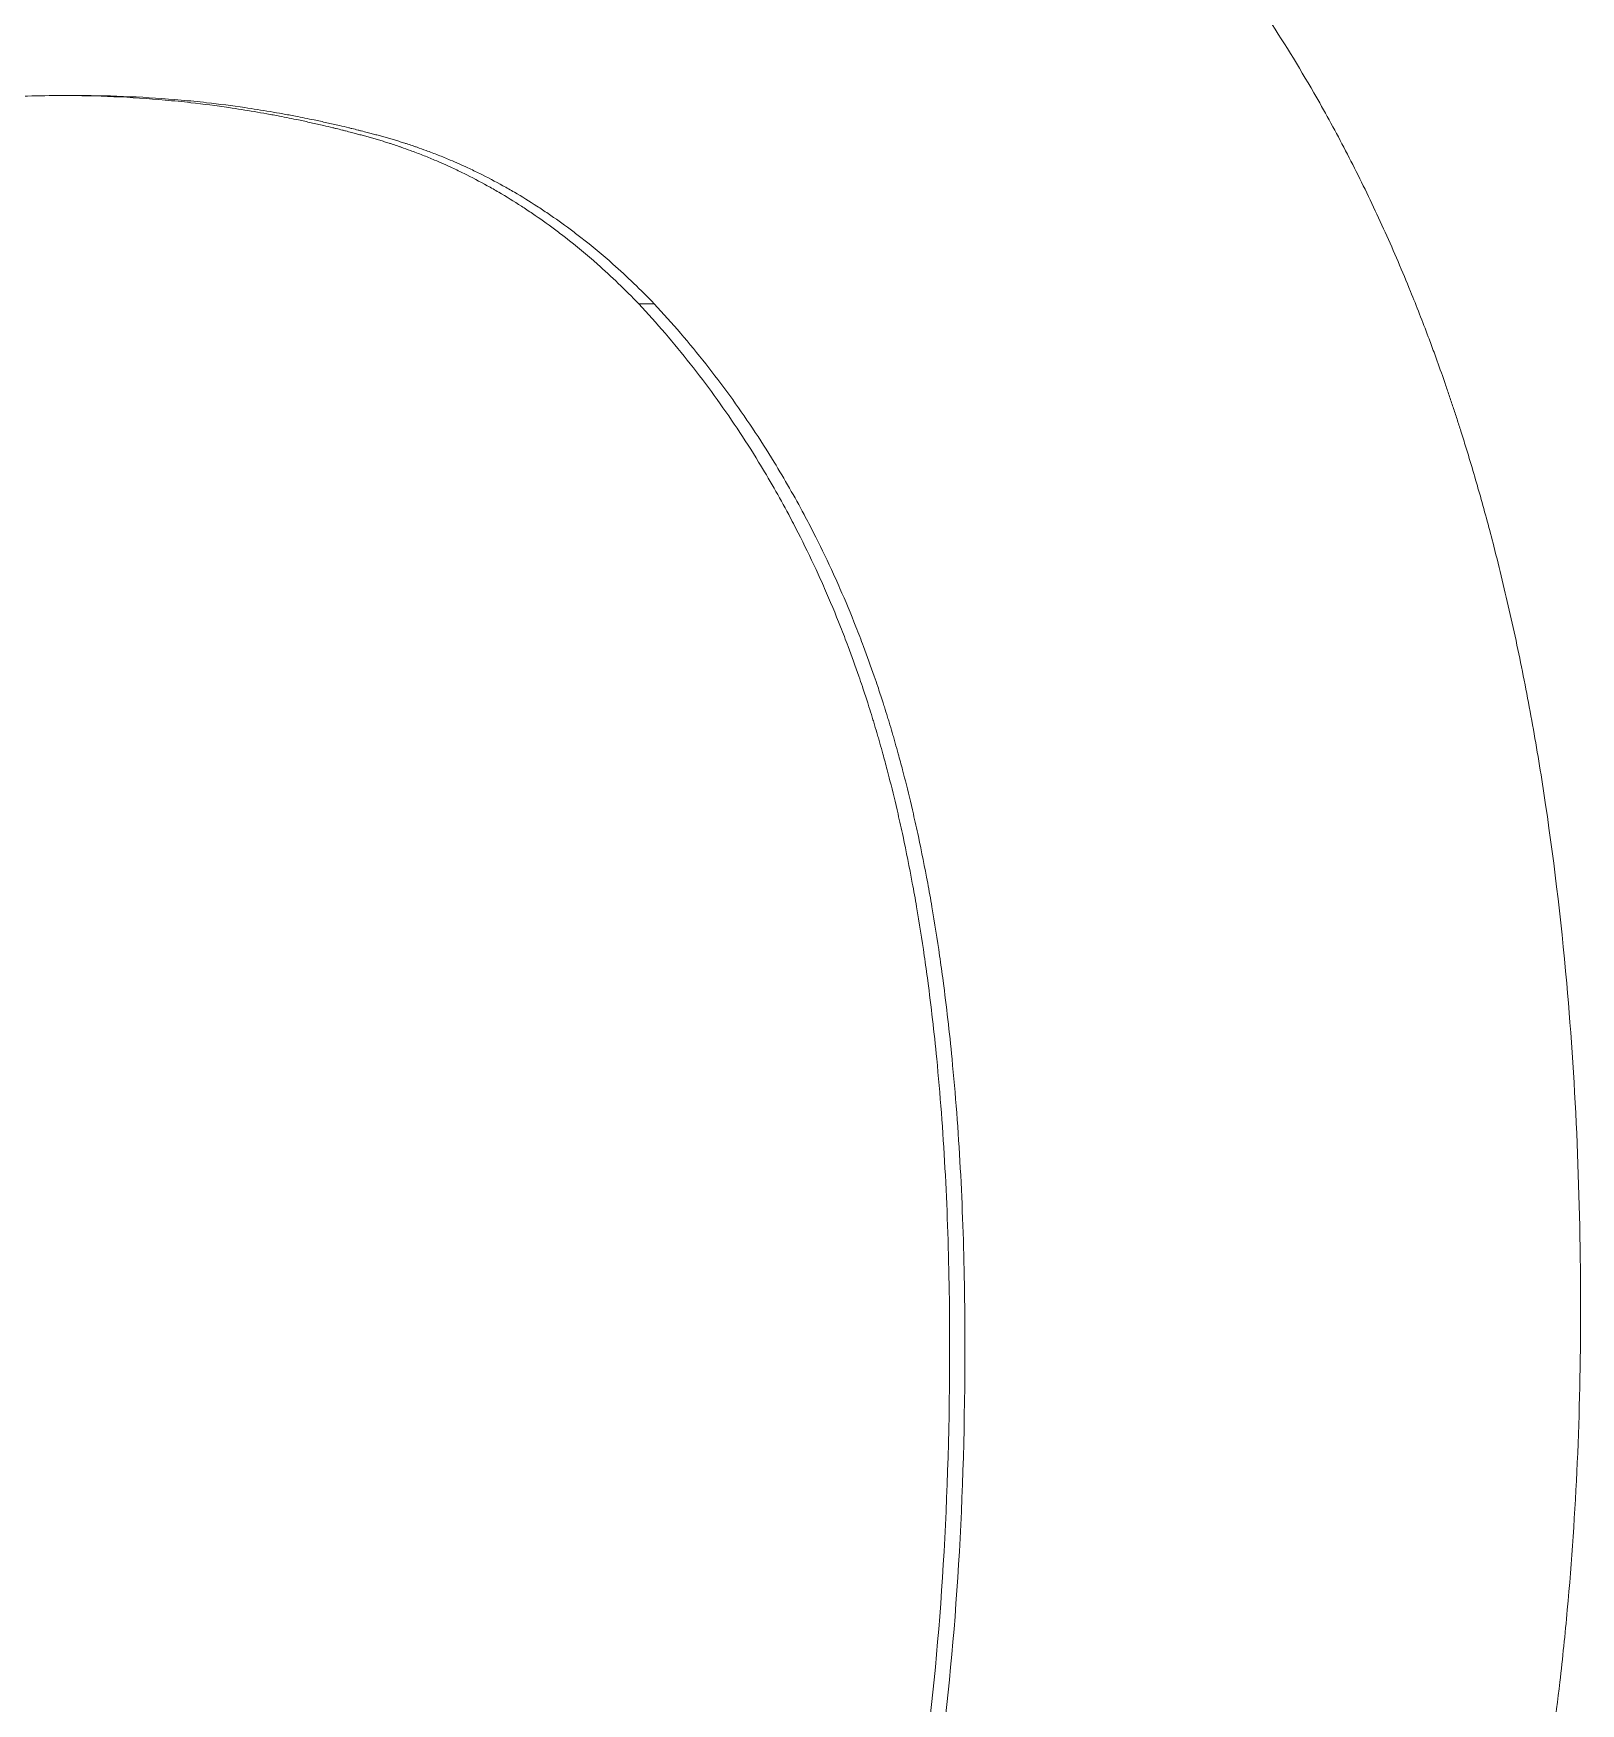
# Model space of a CAD drawing. Header units: millimetres. Extents: x 0 to 8410, y 0 to 5940.
# Drawn here: x 469.424 to 470.072, y 4859.846 to 4860.545 of the extents above; entities that cross this region are included whole.
import ezdxf

# ---------------------------------------------------------------- set-up
doc = ezdxf.new("R2010")
doc.units = ezdxf.units.MM
doc.header["$LTSCALE"] = 10
doc.layers.add('가시적인 것(ISO)', color=3, linetype='Continuous', lineweight=5, true_color=0x00ff00)

msp = doc.modelspace()

# ---------------------------------------------------------------- linework, layer by layer
at = {"layer": '가시적인 것(ISO)'}
for p, q in [((469.44322, 4860.51871), (469.43656, 4860.51871)), ((469.68417, 4860.43159), (469.67768, 4860.43159))]:
    msp.add_line(p, q, dxfattribs=at)
for points, knots in [([(469.86075, 4860.64837), (469.87255, 4860.63689), (469.88386, 4860.62488), (469.89468, 4860.61235), (469.9055, 4860.59982), (469.91582, 4860.58677), (469.92564, 4860.57318), (469.93055, 4860.56639), (469.93534, 4860.55947), (469.94, 4860.55242), (469.947, 4860.54184), (469.95371, 4860.53096), (469.96014, 4860.51979), (469.96229, 4860.51607), (469.9644, 4860.51231), (469.96648, 4860.50852), (469.97064, 4860.50095), (469.97468, 4860.49324), (469.97859, 4860.48539), (469.98054, 4860.48147), (469.98246, 4860.47752), (469.98436, 4860.47353), (469.98814, 4860.46556), (469.9918, 4860.45746), (469.99533, 4860.44922), (469.99709, 4860.44511), (469.99883, 4860.44095), (470.00053, 4860.43677), (470.00308, 4860.4305), (470.00557, 4860.42415), (470.00798, 4860.41773), (470.00878, 4860.41559), (470.00958, 4860.41344), (470.01036, 4860.41128), (470.01155, 4860.40804), (470.01271, 4860.40479), (470.01386, 4860.40152), (470.01424, 4860.40042), (470.01462, 4860.39933), (470.015, 4860.39824), (470.01556, 4860.39659), (470.01612, 4860.39495), (470.01668, 4860.3933), (470.01724, 4860.39164), (470.01779, 4860.38999), (470.01834, 4860.38833), (470.01889, 4860.38667), (470.01944, 4860.385), (470.01998, 4860.38333), (470.02052, 4860.38166), (470.02105, 4860.37998), (470.02159, 4860.37831), (470.0223, 4860.37607), (470.023, 4860.37382), (470.02369, 4860.37157), (470.02404, 4860.37044), (470.02438, 4860.36931), (470.02473, 4860.36818), (470.02576, 4860.36478), (470.02677, 4860.36137), (470.02777, 4860.35794), (470.02843, 4860.35566), (470.02909, 4860.35336), (470.02974, 4860.35106), (470.03169, 4860.34415), (470.03357, 4860.33718), (470.03538, 4860.33013), (470.03659, 4860.32543), (470.03777, 4860.3207), (470.03891, 4860.31594), (470.04121, 4860.30641), (470.04339, 4860.29676), (470.04544, 4860.28698), (470.04647, 4860.28209), (470.04747, 4860.27717), (470.04844, 4860.27222), (470.05037, 4860.26232), (470.05219, 4860.25229), (470.05388, 4860.24213), (470.05473, 4860.23705), (470.05554, 4860.23194), (470.05633, 4860.2268), (470.06026, 4860.20108), (470.06344, 4860.17458), (470.06586, 4860.14729), (470.06974, 4860.10362), (470.07168, 4860.05792), (470.07168, 4860.0102)], [0, 0, 0, 0, 0.166667, 0.166667, 0.166667, 0.333333, 0.333333, 0.333333, 0.416667, 0.416667, 0.416667, 0.541667, 0.541667, 0.541667, 0.583333, 0.583333, 0.583333, 0.666667, 0.666667, 0.666667, 0.708333, 0.708333, 0.708333, 0.791667, 0.791667, 0.791667, 0.833333, 0.833333, 0.833333, 0.895833, 0.895833, 0.895833, 0.916667, 0.916667, 0.916667, 0.947917, 0.947917, 0.947917, 0.958333, 0.958333, 0.958333, 0.973958, 0.973958, 0.973958, 0.989583, 0.989583, 0.989583, 1.005208, 1.005208, 1.005208, 1.020833, 1.020833, 1.020833, 1.041667, 1.041667, 1.041667, 1.052083, 1.052083, 1.052083, 1.083333, 1.083333, 1.083333, 1.104167, 1.104167, 1.104167, 1.166667, 1.166667, 1.166667, 1.208333, 1.208333, 1.208333, 1.291667, 1.291667, 1.291667, 1.333333, 1.333333, 1.333333, 1.416667, 1.416667, 1.416667, 1.458333, 1.458333, 1.458333, 1.666667, 1.666667, 1.666667, 2, 2, 2, 2]), ([(469.43656, 4860.51871), (469.42683, 4860.51871), (469.41715, 4860.51838), (469.40753, 4860.51772), (469.39791, 4860.51707), (469.38835, 4860.51608), (469.37886, 4860.51477), (469.37411, 4860.51411), (469.36937, 4860.51337), (469.36465, 4860.51255), (469.35758, 4860.51132), (469.35053, 4860.50991), (469.34352, 4860.50831), (469.34118, 4860.50777), (469.33885, 4860.50722), (469.33652, 4860.50665), (469.33186, 4860.5055), (469.32722, 4860.50427), (469.32259, 4860.50295), (469.32027, 4860.5023), (469.31796, 4860.50162), (469.31566, 4860.50092), (469.3122, 4860.49987), (469.30874, 4860.49878), (469.3053, 4860.49764), (469.30415, 4860.49726), (469.303, 4860.49688), (469.30186, 4860.49649), (469.29957, 4860.49571), (469.29728, 4860.49491), (469.29499, 4860.49409), (469.29385, 4860.49368), (469.29271, 4860.49326), (469.29157, 4860.49284), (469.28929, 4860.492), (469.28701, 4860.49114), (469.28473, 4860.49026), (469.2836, 4860.48982), (469.28246, 4860.48937), (469.28133, 4860.48892), (469.27962, 4860.48824), (469.27792, 4860.48755), (469.27622, 4860.48685), (469.27566, 4860.48662), (469.27509, 4860.48638), (469.27453, 4860.48615), (469.27368, 4860.48579), (469.27283, 4860.48544), (469.27198, 4860.48508), (469.27114, 4860.48472), (469.27029, 4860.48436), (469.26944, 4860.48399), (469.2686, 4860.48363), (469.26775, 4860.48326), (469.2669, 4860.48289), (469.26606, 4860.48251), (469.26521, 4860.48214), (469.26437, 4860.48176), (469.26324, 4860.48126), (469.26211, 4860.48076), (469.26099, 4860.48025), (469.26043, 4860.47999), (469.25986, 4860.47973), (469.2593, 4860.47948), (469.25761, 4860.4787), (469.25593, 4860.47792), (469.25424, 4860.47713), (469.25312, 4860.4766), (469.25199, 4860.47607), (469.25087, 4860.47553), (469.24862, 4860.47445), (469.24638, 4860.47336), (469.24414, 4860.47225), (469.24302, 4860.47169), (469.2419, 4860.47113), (469.24078, 4860.47057), (469.23854, 4860.46944), (469.2363, 4860.46829), (469.23406, 4860.46712), (469.23295, 4860.46654), (469.23183, 4860.46595), (469.23071, 4860.46536), (469.22736, 4860.46358), (469.22401, 4860.46176), (469.22067, 4860.4599), (469.21844, 4860.45866), (469.21622, 4860.45741), (469.21399, 4860.45613), (469.20954, 4860.45358), (469.2051, 4860.45096), (469.20067, 4860.44826), (469.19845, 4860.44691), (469.19624, 4860.44554), (469.19403, 4860.44416), (469.18296, 4860.43724), (469.17195, 4860.42986), (469.16098, 4860.42203), (469.14343, 4860.4095), (469.12601, 4860.3958), (469.1087, 4860.38095)], [0, 0, 0, 0, 0.166667, 0.166667, 0.166667, 0.333333, 0.333333, 0.333333, 0.416667, 0.416667, 0.416667, 0.541667, 0.541667, 0.541667, 0.583333, 0.583333, 0.583333, 0.666667, 0.666667, 0.666667, 0.708333, 0.708333, 0.708333, 0.770833, 0.770833, 0.770833, 0.791667, 0.791667, 0.791667, 0.833333, 0.833333, 0.833333, 0.854167, 0.854167, 0.854167, 0.895833, 0.895833, 0.895833, 0.916667, 0.916667, 0.916667, 0.947917, 0.947917, 0.947917, 0.958333, 0.958333, 0.958333, 0.973958, 0.973958, 0.973958, 0.989583, 0.989583, 0.989583, 1.005208, 1.005208, 1.005208, 1.020833, 1.020833, 1.020833, 1.041667, 1.041667, 1.041667, 1.052083, 1.052083, 1.052083, 1.083333, 1.083333, 1.083333, 1.104167, 1.104167, 1.104167, 1.145833, 1.145833, 1.145833, 1.166667, 1.166667, 1.166667, 1.208333, 1.208333, 1.208333, 1.229167, 1.229167, 1.229167, 1.291667, 1.291667, 1.291667, 1.333333, 1.333333, 1.333333, 1.416667, 1.416667, 1.416667, 1.458333, 1.458333, 1.458333, 1.666667, 1.666667, 1.666667, 2, 2, 2, 2]), ([(469.67768, 4860.43159), (469.67203, 4860.43745), (469.66627, 4860.44297), (469.6604, 4860.44817), (469.656, 4860.45206), (469.65153, 4860.45578), (469.64701, 4860.45931), (469.6455, 4860.46048), (469.64398, 4860.46164), (469.64246, 4860.46277), (469.63942, 4860.46504), (469.63634, 4860.46723), (469.63324, 4860.46933), (469.63169, 4860.47039), (469.63014, 4860.47142), (469.62858, 4860.47243), (469.62545, 4860.47445), (469.6223, 4860.4764), (469.61911, 4860.47826), (469.61752, 4860.47919), (469.61593, 4860.48009), (469.61432, 4860.48098), (469.61111, 4860.48276), (469.60788, 4860.48446), (469.60462, 4860.48607), (469.60299, 4860.48688), (469.60135, 4860.48766), (469.5997, 4860.48843), (469.59724, 4860.48958), (469.59475, 4860.49068), (469.59226, 4860.49173), (469.59142, 4860.49209), (469.59059, 4860.49243), (469.58975, 4860.49278), (469.58808, 4860.49346), (469.5864, 4860.49412), (469.58472, 4860.49476), (469.58388, 4860.49509), (469.58303, 4860.4954), (469.58219, 4860.49571), (469.58092, 4860.49618), (469.57964, 4860.49663), (469.57837, 4860.49708), (469.57794, 4860.49723), (469.57752, 4860.49737), (469.57709, 4860.49752), (469.57624, 4860.49781), (469.57538, 4860.49809), (469.57453, 4860.49837), (469.5741, 4860.49851), (469.57367, 4860.49865), (469.57324, 4860.49879), (469.5726, 4860.499), (469.57195, 4860.4992), (469.57131, 4860.4994), (469.57066, 4860.4996), (469.57002, 4860.4998), (469.56937, 4860.49999), (469.56872, 4860.50019), (469.56807, 4860.50038), (469.56742, 4860.50057), (469.56678, 4860.50076), (469.56613, 4860.50094), (469.56547, 4860.50113), (469.56482, 4860.50131), (469.56417, 4860.50149), (469.56352, 4860.50167), (469.56287, 4860.50185), (469.56221, 4860.50202), (469.56156, 4860.5022), (469.56091, 4860.50237), (469.56026, 4860.50255), (469.5596, 4860.50272), (469.55895, 4860.50289), (469.5583, 4860.50307), (469.55764, 4860.50324), (469.55677, 4860.50346), (469.5559, 4860.50369), (469.55503, 4860.50391), (469.55459, 4860.50402), (469.55416, 4860.50413), (469.55372, 4860.50424), (469.55285, 4860.50446), (469.55198, 4860.50468), (469.5511, 4860.50489), (469.55067, 4860.505), (469.55023, 4860.5051), (469.54979, 4860.50521), (469.54848, 4860.50553), (469.54717, 4860.50584), (469.54586, 4860.50615), (469.54499, 4860.50635), (469.54411, 4860.50655), (469.54324, 4860.50675), (469.54149, 4860.50715), (469.53973, 4860.50754), (469.53798, 4860.50792), (469.5371, 4860.50811), (469.53623, 4860.50829), (469.53535, 4860.50848), (469.53272, 4860.50903), (469.53008, 4860.50956), (469.52745, 4860.51007), (469.52569, 4860.51041), (469.52393, 4860.51074), (469.52217, 4860.51106), (469.51864, 4860.51169), (469.51511, 4860.51229), (469.51158, 4860.51285), (469.50981, 4860.51313), (469.50805, 4860.5134), (469.50628, 4860.51366), (469.50097, 4860.51443), (469.49565, 4860.51512), (469.49031, 4860.51572), (469.48676, 4860.51612), (469.48319, 4860.51648), (469.47963, 4860.5168), (469.47249, 4860.51743), (469.46534, 4860.51791), (469.45816, 4860.51823), (469.45098, 4860.51855), (469.44379, 4860.51871), (469.43656, 4860.51871)], [0, 0, 0, 0, 0.166667, 0.166667, 0.166667, 0.291667, 0.291667, 0.291667, 0.333333, 0.333333, 0.333333, 0.416667, 0.416667, 0.416667, 0.458333, 0.458333, 0.458333, 0.541667, 0.541667, 0.541667, 0.583333, 0.583333, 0.583333, 0.666667, 0.666667, 0.666667, 0.708333, 0.708333, 0.708333, 0.770833, 0.770833, 0.770833, 0.791667, 0.791667, 0.791667, 0.833333, 0.833333, 0.833333, 0.854167, 0.854167, 0.854167, 0.885417, 0.885417, 0.885417, 0.895833, 0.895833, 0.895833, 0.916667, 0.916667, 0.916667, 0.927083, 0.927083, 0.927083, 0.942708, 0.942708, 0.942708, 0.958333, 0.958333, 0.958333, 0.973958, 0.973958, 0.973958, 0.989583, 0.989583, 0.989583, 1.005208, 1.005208, 1.005208, 1.020833, 1.020833, 1.020833, 1.036458, 1.036458, 1.036458, 1.052083, 1.052083, 1.052083, 1.072917, 1.072917, 1.072917, 1.083333, 1.083333, 1.083333, 1.104167, 1.104167, 1.104167, 1.114583, 1.114583, 1.114583, 1.145833, 1.145833, 1.145833, 1.166667, 1.166667, 1.166667, 1.208333, 1.208333, 1.208333, 1.229167, 1.229167, 1.229167, 1.291667, 1.291667, 1.291667, 1.333333, 1.333333, 1.333333, 1.416667, 1.416667, 1.416667, 1.458333, 1.458333, 1.458333, 1.583333, 1.583333, 1.583333, 1.666667, 1.666667, 1.666667, 1.833333, 1.833333, 1.833333, 2, 2, 2, 2]), ([(469.68417, 4860.43159), (469.67852, 4860.43745), (469.67277, 4860.44297), (469.6669, 4860.44817), (469.6625, 4860.45206), (469.65804, 4860.45578), (469.65352, 4860.45931), (469.65201, 4860.46048), (469.6505, 4860.46164), (469.64898, 4860.46277), (469.64594, 4860.46504), (469.64287, 4860.46723), (469.63977, 4860.46933), (469.63822, 4860.47039), (469.63667, 4860.47142), (469.6351, 4860.47243), (469.63198, 4860.47445), (469.62883, 4860.4764), (469.62565, 4860.47826), (469.62406, 4860.47919), (469.62246, 4860.48009), (469.62086, 4860.48098), (469.61765, 4860.48276), (469.61442, 4860.48446), (469.61116, 4860.48607), (469.60953, 4860.48688), (469.60789, 4860.48766), (469.60625, 4860.48843), (469.60379, 4860.48958), (469.6013, 4860.49068), (469.59881, 4860.49173), (469.59798, 4860.49209), (469.59714, 4860.49243), (469.59631, 4860.49278), (469.59464, 4860.49346), (469.59296, 4860.49412), (469.59128, 4860.49476), (469.59043, 4860.49509), (469.58959, 4860.4954), (469.58874, 4860.49571), (469.58748, 4860.49618), (469.5862, 4860.49663), (469.58493, 4860.49708), (469.5845, 4860.49723), (469.58408, 4860.49737), (469.58365, 4860.49752), (469.5828, 4860.49781), (469.58195, 4860.49809), (469.58109, 4860.49837), (469.58066, 4860.49851), (469.58023, 4860.49865), (469.57981, 4860.49879), (469.57916, 4860.499), (469.57852, 4860.4992), (469.57787, 4860.4994), (469.57723, 4860.4996), (469.57658, 4860.4998), (469.57594, 4860.49999), (469.57529, 4860.50019), (469.57464, 4860.50038), (469.57399, 4860.50057), (469.57335, 4860.50076), (469.5727, 4860.50094), (469.57205, 4860.50113), (469.5714, 4860.50131), (469.57074, 4860.50149), (469.57009, 4860.50167), (469.56944, 4860.50185), (469.56879, 4860.50202), (469.56814, 4860.5022), (469.56748, 4860.50237), (469.56683, 4860.50255), (469.56618, 4860.50272), (469.56553, 4860.50289), (469.56487, 4860.50307), (469.56422, 4860.50324), (469.56335, 4860.50346), (469.56248, 4860.50369), (469.56161, 4860.50391), (469.56117, 4860.50402), (469.56074, 4860.50413), (469.5603, 4860.50424), (469.55943, 4860.50446), (469.55856, 4860.50468), (469.55768, 4860.50489), (469.55725, 4860.505), (469.55681, 4860.5051), (469.55637, 4860.50521), (469.55507, 4860.50553), (469.55376, 4860.50584), (469.55244, 4860.50615), (469.55157, 4860.50635), (469.5507, 4860.50655), (469.54982, 4860.50675), (469.54807, 4860.50715), (469.54632, 4860.50754), (469.54457, 4860.50792), (469.5437, 4860.50811), (469.54282, 4860.50829), (469.54194, 4860.50848), (469.53931, 4860.50903), (469.53668, 4860.50956), (469.53404, 4860.51007), (469.53229, 4860.51041), (469.53053, 4860.51074), (469.52877, 4860.51106), (469.52525, 4860.51169), (469.52172, 4860.51229), (469.51819, 4860.51285), (469.51642, 4860.51313), (469.51466, 4860.5134), (469.51289, 4860.51366), (469.50758, 4860.51443), (469.50226, 4860.51512), (469.49693, 4860.51572), (469.49338, 4860.51612), (469.48982, 4860.51648), (469.48626, 4860.5168), (469.47913, 4860.51743), (469.47198, 4860.51791), (469.46481, 4860.51823), (469.45763, 4860.51855), (469.45044, 4860.51871), (469.44322, 4860.51871)], [0, 0, 0, 0, 0.166667, 0.166667, 0.166667, 0.291667, 0.291667, 0.291667, 0.333333, 0.333333, 0.333333, 0.416667, 0.416667, 0.416667, 0.458333, 0.458333, 0.458333, 0.541667, 0.541667, 0.541667, 0.583333, 0.583333, 0.583333, 0.666667, 0.666667, 0.666667, 0.708333, 0.708333, 0.708333, 0.770833, 0.770833, 0.770833, 0.791667, 0.791667, 0.791667, 0.833333, 0.833333, 0.833333, 0.854167, 0.854167, 0.854167, 0.885417, 0.885417, 0.885417, 0.895833, 0.895833, 0.895833, 0.916667, 0.916667, 0.916667, 0.927083, 0.927083, 0.927083, 0.942708, 0.942708, 0.942708, 0.958333, 0.958333, 0.958333, 0.973958, 0.973958, 0.973958, 0.989583, 0.989583, 0.989583, 1.005208, 1.005208, 1.005208, 1.020833, 1.020833, 1.020833, 1.036458, 1.036458, 1.036458, 1.052083, 1.052083, 1.052083, 1.072917, 1.072917, 1.072917, 1.083333, 1.083333, 1.083333, 1.104167, 1.104167, 1.104167, 1.114583, 1.114583, 1.114583, 1.145833, 1.145833, 1.145833, 1.166667, 1.166667, 1.166667, 1.208333, 1.208333, 1.208333, 1.229167, 1.229167, 1.229167, 1.291667, 1.291667, 1.291667, 1.333333, 1.333333, 1.333333, 1.416667, 1.416667, 1.416667, 1.458333, 1.458333, 1.458333, 1.583333, 1.583333, 1.583333, 1.666667, 1.666667, 1.666667, 1.833333, 1.833333, 1.833333, 2, 2, 2, 2]), ([(469.80774, 4859.99602), (469.80774, 4860.01313), (469.80745, 4860.02978), (469.80687, 4860.04596), (469.8063, 4860.06215), (469.80543, 4860.07788), (469.80428, 4860.09315), (469.8037, 4860.10079), (469.80306, 4860.10831), (469.80234, 4860.11571), (469.80126, 4860.12682), (469.80001, 4860.13767), (469.79861, 4860.14826), (469.79814, 4860.15179), (469.79766, 4860.15529), (469.79715, 4860.15876), (469.79614, 4860.16571), (469.79506, 4860.17254), (469.79391, 4860.17925), (469.79334, 4860.18261), (469.79274, 4860.18594), (469.79213, 4860.18924), (469.79091, 4860.19584), (469.78961, 4860.20233), (469.78825, 4860.2087), (469.78756, 4860.21188), (469.78686, 4860.21504), (469.78614, 4860.21817), (469.78506, 4860.22286), (469.78395, 4860.22749), (469.78279, 4860.23205), (469.7824, 4860.23357), (469.78201, 4860.23508), (469.78161, 4860.23659), (469.78102, 4860.23885), (469.78042, 4860.24109), (469.7798, 4860.24332), (469.7796, 4860.24406), (469.77939, 4860.24481), (469.77919, 4860.24554), (469.77877, 4860.24702), (469.77836, 4860.24849), (469.77793, 4860.24996), (469.77772, 4860.25069), (469.77751, 4860.25142), (469.7773, 4860.25215), (469.77687, 4860.2536), (469.77644, 4860.25505), (469.776, 4860.2565), (469.77578, 4860.25722), (469.77556, 4860.25794), (469.77534, 4860.25866), (469.7749, 4860.2601), (469.77445, 4860.26153), (469.774, 4860.26297), (469.77378, 4860.26368), (469.77355, 4860.2644), (469.77332, 4860.26511), (469.77263, 4860.26725), (469.77193, 4860.26938), (469.77122, 4860.2715), (469.77075, 4860.27291), (469.77027, 4860.27432), (469.76978, 4860.27572), (469.76833, 4860.27993), (469.76683, 4860.2841), (469.76527, 4860.28823), (469.76424, 4860.29098), (469.76318, 4860.29372), (469.76211, 4860.29644), (469.75995, 4860.30187), (469.75771, 4860.30723), (469.75539, 4860.31252), (469.75423, 4860.31516), (469.75304, 4860.31779), (469.75184, 4860.32039), (469.74943, 4860.32561), (469.74693, 4860.33075), (469.74435, 4860.33582), (469.74306, 4860.33835), (469.74175, 4860.34087), (469.74042, 4860.34337), (469.73642, 4860.35086), (469.73223, 4860.3582), (469.72784, 4860.36536), (469.72492, 4860.37014), (469.72192, 4860.37485), (469.71883, 4860.37948), (469.71264, 4860.38875), (469.70612, 4860.39773), (469.69926, 4860.40641), (469.6924, 4860.4151), (469.68521, 4860.42349), (469.67768, 4860.43159)], [0, 0, 0, 0, 0.166667, 0.166667, 0.166667, 0.333333, 0.333333, 0.333333, 0.416667, 0.416667, 0.416667, 0.541667, 0.541667, 0.541667, 0.583333, 0.583333, 0.583333, 0.666667, 0.666667, 0.666667, 0.708333, 0.708333, 0.708333, 0.791667, 0.791667, 0.791667, 0.833333, 0.833333, 0.833333, 0.895833, 0.895833, 0.895833, 0.916667, 0.916667, 0.916667, 0.947917, 0.947917, 0.947917, 0.958333, 0.958333, 0.958333, 0.979167, 0.979167, 0.979167, 0.989583, 0.989583, 0.989583, 1.010417, 1.010417, 1.010417, 1.020833, 1.020833, 1.020833, 1.041667, 1.041667, 1.041667, 1.052083, 1.052083, 1.052083, 1.083333, 1.083333, 1.083333, 1.104167, 1.104167, 1.104167, 1.166667, 1.166667, 1.166667, 1.208333, 1.208333, 1.208333, 1.291667, 1.291667, 1.291667, 1.333333, 1.333333, 1.333333, 1.416667, 1.416667, 1.416667, 1.458333, 1.458333, 1.458333, 1.583333, 1.583333, 1.583333, 1.666667, 1.666667, 1.666667, 1.833333, 1.833333, 1.833333, 2, 2, 2, 2]), ([(469.81414, 4859.99602), (469.81414, 4860.01313), (469.81385, 4860.02978), (469.81328, 4860.04596), (469.8127, 4860.06215), (469.81184, 4860.07788), (469.81069, 4860.09315), (469.81011, 4860.10079), (469.80946, 4860.10831), (469.80874, 4860.11571), (469.80766, 4860.12682), (469.80642, 4860.13767), (469.80502, 4860.14826), (469.80455, 4860.15179), (469.80407, 4860.15529), (469.80356, 4860.15876), (469.80256, 4860.16571), (469.80148, 4860.17254), (469.80033, 4860.17925), (469.79975, 4860.18261), (469.79916, 4860.18594), (469.79855, 4860.18924), (469.79732, 4860.19584), (469.79603, 4860.20233), (469.79466, 4860.2087), (469.79398, 4860.21188), (469.79328, 4860.21504), (469.79256, 4860.21817), (469.79148, 4860.22286), (469.79037, 4860.22749), (469.78921, 4860.23205), (469.78882, 4860.23357), (469.78843, 4860.23508), (469.78804, 4860.23659), (469.78744, 4860.23885), (469.78684, 4860.24109), (469.78623, 4860.24332), (469.78602, 4860.24406), (469.78582, 4860.24481), (469.78561, 4860.24554), (469.7852, 4860.24702), (469.78478, 4860.24849), (469.78436, 4860.24996), (469.78415, 4860.25069), (469.78393, 4860.25142), (469.78372, 4860.25215), (469.7833, 4860.2536), (469.78286, 4860.25505), (469.78243, 4860.2565), (469.78221, 4860.25722), (469.78199, 4860.25794), (469.78177, 4860.25866), (469.78133, 4860.2601), (469.78088, 4860.26153), (469.78043, 4860.26297), (469.7802, 4860.26368), (469.77998, 4860.2644), (469.77975, 4860.26511), (469.77906, 4860.26725), (469.77836, 4860.26938), (469.77765, 4860.2715), (469.77718, 4860.27291), (469.7767, 4860.27432), (469.77621, 4860.27572), (469.77476, 4860.27993), (469.77326, 4860.2841), (469.77171, 4860.28823), (469.77067, 4860.29098), (469.76962, 4860.29372), (469.76854, 4860.29644), (469.76639, 4860.30187), (469.76415, 4860.30723), (469.76183, 4860.31252), (469.76067, 4860.31516), (469.75949, 4860.31779), (469.75828, 4860.32039), (469.75587, 4860.32561), (469.75338, 4860.33075), (469.7508, 4860.33582), (469.74951, 4860.33835), (469.7482, 4860.34087), (469.74687, 4860.34337), (469.74287, 4860.35086), (469.73868, 4860.3582), (469.7343, 4860.36536), (469.73138, 4860.37014), (469.72838, 4860.37485), (469.72529, 4860.37948), (469.71911, 4860.38875), (469.7126, 4860.39773), (469.70574, 4860.40641), (469.69889, 4860.4151), (469.6917, 4860.42349), (469.68417, 4860.43159)], [0, 0, 0, 0, 0.166667, 0.166667, 0.166667, 0.333333, 0.333333, 0.333333, 0.416667, 0.416667, 0.416667, 0.541667, 0.541667, 0.541667, 0.583333, 0.583333, 0.583333, 0.666667, 0.666667, 0.666667, 0.708333, 0.708333, 0.708333, 0.791667, 0.791667, 0.791667, 0.833333, 0.833333, 0.833333, 0.895833, 0.895833, 0.895833, 0.916667, 0.916667, 0.916667, 0.947917, 0.947917, 0.947917, 0.958333, 0.958333, 0.958333, 0.979167, 0.979167, 0.979167, 0.989583, 0.989583, 0.989583, 1.010417, 1.010417, 1.010417, 1.020833, 1.020833, 1.020833, 1.041667, 1.041667, 1.041667, 1.052083, 1.052083, 1.052083, 1.083333, 1.083333, 1.083333, 1.104167, 1.104167, 1.104167, 1.166667, 1.166667, 1.166667, 1.208333, 1.208333, 1.208333, 1.291667, 1.291667, 1.291667, 1.333333, 1.333333, 1.333333, 1.416667, 1.416667, 1.416667, 1.458333, 1.458333, 1.458333, 1.583333, 1.583333, 1.583333, 1.666667, 1.666667, 1.666667, 1.833333, 1.833333, 1.833333, 2, 2, 2, 2]), ([(470.07168, 4860.0102), (470.07168, 4859.98882), (470.07122, 4859.9677), (470.07029, 4859.94686), (470.06937, 4859.92602), (470.06798, 4859.90545), (470.06613, 4859.88516), (470.0652, 4859.87501), (470.06416, 4859.86493), (470.06301, 4859.85491), (470.06127, 4859.8399), (470.05928, 4859.82503), (470.05703, 4859.81032), (470.05628, 4859.80541), (470.0555, 4859.80053), (470.05469, 4859.79566), (470.05307, 4859.78592), (470.05134, 4859.77624), (470.04949, 4859.76664), (470.04857, 4859.76184), (470.04762, 4859.75705), (470.04663, 4859.75228), (470.04516, 4859.74513), (470.04363, 4859.73802), (470.04202, 4859.73094), (470.04149, 4859.72858), (470.04095, 4859.72623), (470.0404, 4859.72388), (470.03931, 4859.71918), (470.03818, 4859.71449), (470.03703, 4859.70983), (470.03645, 4859.70749), (470.03587, 4859.70517), (470.03527, 4859.70284), (470.03439, 4859.69935), (470.03349, 4859.69588), (470.03257, 4859.69241), (470.03226, 4859.69125), (470.03195, 4859.6901), (470.03164, 4859.68894), (470.03102, 4859.68664), (470.03039, 4859.68433), (470.02976, 4859.68203), (470.02944, 4859.68089), (470.02912, 4859.67974), (470.0288, 4859.67859), (470.02816, 4859.67629), (470.02751, 4859.674), (470.02686, 4859.67172), (470.02653, 4859.67057), (470.0262, 4859.66943), (470.02587, 4859.66829), (470.02537, 4859.66658), (470.02487, 4859.66487), (470.02437, 4859.66316), (470.02386, 4859.66146), (470.02335, 4859.65975), (470.02284, 4859.65805), (470.02233, 4859.65635), (470.02181, 4859.65465), (470.02129, 4859.65295), (470.02077, 4859.65126), (470.02024, 4859.64956), (470.01972, 4859.64788), (470.01902, 4859.64563), (470.01831, 4859.64339), (470.0176, 4859.64115), (470.01724, 4859.64004), (470.01689, 4859.63892), (470.01653, 4859.63781), (470.01546, 4859.63447), (470.01437, 4859.63115), (470.01328, 4859.62784), (470.01255, 4859.62564), (470.01181, 4859.62344), (470.01107, 4859.62126), (470.00959, 4859.61688), (470.00809, 4859.61254), (470.00657, 4859.60822), (470.00581, 4859.60607), (470.00505, 4859.60392), (470.00428, 4859.60178), (470.00274, 4859.5975), (470.00118, 4859.59325), (469.99961, 4859.58903), (469.99882, 4859.58692), (469.99802, 4859.58481), (469.99723, 4859.58272), (469.99483, 4859.57644), (469.99239, 4859.57023), (469.98991, 4859.56408), (469.98826, 4859.55999), (469.98658, 4859.55592), (469.98489, 4859.55189), (469.9815, 4859.54382), (469.97804, 4859.53588), (469.9745, 4859.52806), (469.97273, 4859.52416), (469.97094, 4859.52028), (469.96913, 4859.51643), (469.96371, 4859.50489), (469.95811, 4859.49363), (469.95233, 4859.48265), (469.94849, 4859.47533), (469.94456, 4859.46813), (469.94056, 4859.46106), (469.93256, 4859.44692), (469.92425, 4859.43327), (469.91564, 4859.42012), (469.90703, 4859.40697), (469.89811, 4859.39432), (469.88889, 4859.38216)], [0, 0, 0, 0, 0.166667, 0.166667, 0.166667, 0.333333, 0.333333, 0.333333, 0.416667, 0.416667, 0.416667, 0.541667, 0.541667, 0.541667, 0.583333, 0.583333, 0.583333, 0.666667, 0.666667, 0.666667, 0.708333, 0.708333, 0.708333, 0.770833, 0.770833, 0.770833, 0.791667, 0.791667, 0.791667, 0.833333, 0.833333, 0.833333, 0.854167, 0.854167, 0.854167, 0.885417, 0.885417, 0.885417, 0.895833, 0.895833, 0.895833, 0.916667, 0.916667, 0.916667, 0.927083, 0.927083, 0.927083, 0.947917, 0.947917, 0.947917, 0.958333, 0.958333, 0.958333, 0.973958, 0.973958, 0.973958, 0.989583, 0.989583, 0.989583, 1.005208, 1.005208, 1.005208, 1.020833, 1.020833, 1.020833, 1.041667, 1.041667, 1.041667, 1.052083, 1.052083, 1.052083, 1.083333, 1.083333, 1.083333, 1.104167, 1.104167, 1.104167, 1.145833, 1.145833, 1.145833, 1.166667, 1.166667, 1.166667, 1.208333, 1.208333, 1.208333, 1.229167, 1.229167, 1.229167, 1.291667, 1.291667, 1.291667, 1.333333, 1.333333, 1.333333, 1.416667, 1.416667, 1.416667, 1.458333, 1.458333, 1.458333, 1.583333, 1.583333, 1.583333, 1.666667, 1.666667, 1.666667, 1.833333, 1.833333, 1.833333, 2, 2, 2, 2]), ([(469.46531, 4859.42065), (469.48214, 4859.42065), (469.49847, 4859.42199), (469.51428, 4859.42465), (469.5301, 4859.42731), (469.5454, 4859.43131), (469.56019, 4859.43664), (469.56758, 4859.4393), (469.57484, 4859.4423), (469.58197, 4859.44563), (469.59267, 4859.45062), (469.60308, 4859.45636), (469.61319, 4859.46286), (469.61656, 4859.46502), (469.61989, 4859.46727), (469.6232, 4859.4696), (469.62981, 4859.47426), (469.63629, 4859.47926), (469.64263, 4859.48458), (469.6458, 4859.48725), (469.64894, 4859.48999), (469.65205, 4859.49282), (469.65671, 4859.49707), (469.66129, 4859.5015), (469.6658, 4859.50612), (469.66731, 4859.50766), (469.6688, 4859.50922), (469.67029, 4859.5108), (469.67326, 4859.51397), (469.6762, 4859.51721), (469.67911, 4859.52054), (469.68056, 4859.52221), (469.68201, 4859.52389), (469.68344, 4859.5256), (469.6856, 4859.52816), (469.68774, 4859.53077), (469.68985, 4859.53342), (469.69056, 4859.5343), (469.69126, 4859.53519), (469.69197, 4859.53609), (469.69337, 4859.53788), (469.69476, 4859.53969), (469.69615, 4859.54152), (469.69684, 4859.54244), (469.69753, 4859.54336), (469.69822, 4859.54428), (469.69926, 4859.54567), (469.70029, 4859.54707), (469.70131, 4859.54849), (469.70233, 4859.5499), (469.70335, 4859.55132), (469.70437, 4859.55276), (469.70538, 4859.55419), (469.70639, 4859.55564), (469.7074, 4859.5571), (469.7084, 4859.55856), (469.70941, 4859.56003), (469.7104, 4859.56151), (469.7114, 4859.563), (469.71239, 4859.56449), (469.71337, 4859.566), (469.71436, 4859.5675), (469.71534, 4859.56902), (469.71631, 4859.57055), (469.71727, 4859.57208), (469.71824, 4859.57362), (469.71919, 4859.57518), (469.72014, 4859.57673), (469.72109, 4859.57829), (469.72203, 4859.57987), (469.72328, 4859.58197), (469.72452, 4859.58409), (469.72574, 4859.58624), (469.72636, 4859.58731), (469.72696, 4859.58839), (469.72757, 4859.58947), (469.72878, 4859.59163), (469.72998, 4859.59382), (469.73116, 4859.59602), (469.73175, 4859.59713), (469.73234, 4859.59823), (469.73293, 4859.59935), (469.73468, 4859.60269), (469.73641, 4859.60607), (469.7381, 4859.60951), (469.73923, 4859.6118), (469.74035, 4859.61411), (469.74145, 4859.61644), (469.74365, 4859.6211), (469.7458, 4859.62584), (469.7479, 4859.63067), (469.74894, 4859.63309), (469.74998, 4859.63552), (469.751, 4859.63798), (469.75406, 4859.64534), (469.757, 4859.6529), (469.75981, 4859.66064), (469.76169, 4859.6658), (469.76351, 4859.67104), (469.76527, 4859.67637), (469.76881, 4859.68703), (469.77212, 4859.69801), (469.77521, 4859.70934), (469.77676, 4859.715), (469.77825, 4859.72074), (469.77969, 4859.72657), (469.784, 4859.74405), (469.78782, 4859.76228), (469.79113, 4859.78126), (469.79335, 4859.79391), (469.79534, 4859.80689), (469.79711, 4859.82021), (469.80065, 4859.84685), (469.80331, 4859.87482), (469.80508, 4859.90412), (469.80685, 4859.93342), (469.80774, 4859.96405), (469.80774, 4859.99602)], [0, 0, 0, 0, 0.166667, 0.166667, 0.166667, 0.333333, 0.333333, 0.333333, 0.416667, 0.416667, 0.416667, 0.541667, 0.541667, 0.541667, 0.583333, 0.583333, 0.583333, 0.666667, 0.666667, 0.666667, 0.708333, 0.708333, 0.708333, 0.770833, 0.770833, 0.770833, 0.791667, 0.791667, 0.791667, 0.833333, 0.833333, 0.833333, 0.854167, 0.854167, 0.854167, 0.885417, 0.885417, 0.885417, 0.895833, 0.895833, 0.895833, 0.916667, 0.916667, 0.916667, 0.927083, 0.927083, 0.927083, 0.942708, 0.942708, 0.942708, 0.958333, 0.958333, 0.958333, 0.973958, 0.973958, 0.973958, 0.989583, 0.989583, 0.989583, 1.005208, 1.005208, 1.005208, 1.020833, 1.020833, 1.020833, 1.036458, 1.036458, 1.036458, 1.052083, 1.052083, 1.052083, 1.072917, 1.072917, 1.072917, 1.083333, 1.083333, 1.083333, 1.104167, 1.104167, 1.104167, 1.114583, 1.114583, 1.114583, 1.145833, 1.145833, 1.145833, 1.166667, 1.166667, 1.166667, 1.208333, 1.208333, 1.208333, 1.229167, 1.229167, 1.229167, 1.291667, 1.291667, 1.291667, 1.333333, 1.333333, 1.333333, 1.416667, 1.416667, 1.416667, 1.458333, 1.458333, 1.458333, 1.583333, 1.583333, 1.583333, 1.666667, 1.666667, 1.666667, 1.833333, 1.833333, 1.833333, 2, 2, 2, 2]), ([(469.47195, 4859.42065), (469.48877, 4859.42065), (469.50509, 4859.42199), (469.52089, 4859.42465), (469.53669, 4859.42731), (469.55199, 4859.43131), (469.56676, 4859.43664), (469.57415, 4859.4393), (469.5814, 4859.4423), (469.58853, 4859.44563), (469.59922, 4859.45062), (469.60962, 4859.45636), (469.61973, 4859.46286), (469.62309, 4859.46502), (469.62643, 4859.46727), (469.62973, 4859.4696), (469.63633, 4859.47426), (469.64281, 4859.47926), (469.64915, 4859.48458), (469.65232, 4859.48725), (469.65546, 4859.48999), (469.65856, 4859.49282), (469.66322, 4859.49707), (469.6678, 4859.5015), (469.67231, 4859.50612), (469.67381, 4859.50766), (469.6753, 4859.50922), (469.67679, 4859.5108), (469.67976, 4859.51397), (469.6827, 4859.51721), (469.6856, 4859.52054), (469.68705, 4859.52221), (469.6885, 4859.52389), (469.68993, 4859.5256), (469.69209, 4859.52816), (469.69422, 4859.53077), (469.69634, 4859.53342), (469.69704, 4859.5343), (469.69775, 4859.53519), (469.69845, 4859.53609), (469.69985, 4859.53788), (469.70125, 4859.53969), (469.70263, 4859.54152), (469.70332, 4859.54244), (469.70401, 4859.54336), (469.7047, 4859.54428), (469.70574, 4859.54567), (469.70676, 4859.54707), (469.70779, 4859.54849), (469.70881, 4859.5499), (469.70983, 4859.55132), (469.71084, 4859.55276), (469.71186, 4859.55419), (469.71287, 4859.55564), (469.71387, 4859.5571), (469.71488, 4859.55856), (469.71588, 4859.56003), (469.71687, 4859.56151), (469.71787, 4859.563), (469.71886, 4859.56449), (469.71984, 4859.566), (469.72083, 4859.5675), (469.7218, 4859.56902), (469.72277, 4859.57055), (469.72374, 4859.57208), (469.7247, 4859.57362), (469.72566, 4859.57518), (469.72661, 4859.57673), (469.72755, 4859.57829), (469.72849, 4859.57987), (469.72974, 4859.58197), (469.73098, 4859.58409), (469.7322, 4859.58624), (469.73282, 4859.58731), (469.73342, 4859.58839), (469.73403, 4859.58947), (469.73524, 4859.59163), (469.73644, 4859.59382), (469.73762, 4859.59602), (469.73821, 4859.59713), (469.7388, 4859.59823), (469.73938, 4859.59935), (469.74114, 4859.60269), (469.74286, 4859.60607), (469.74455, 4859.60951), (469.74568, 4859.6118), (469.7468, 4859.61411), (469.7479, 4859.61644), (469.7501, 4859.6211), (469.75225, 4859.62584), (469.75434, 4859.63067), (469.75539, 4859.63309), (469.75642, 4859.63552), (469.75744, 4859.63798), (469.7605, 4859.64534), (469.76344, 4859.6529), (469.76625, 4859.66064), (469.76812, 4859.6658), (469.76994, 4859.67104), (469.77171, 4859.67637), (469.77524, 4859.68703), (469.77855, 4859.69801), (469.78164, 4859.70934), (469.78319, 4859.715), (469.78468, 4859.72074), (469.78611, 4859.72657), (469.79042, 4859.74405), (469.79423, 4859.76228), (469.79755, 4859.78126), (469.79976, 4859.79391), (469.80175, 4859.80689), (469.80352, 4859.82021), (469.80706, 4859.84685), (469.80971, 4859.87482), (469.81149, 4859.90412), (469.81326, 4859.93342), (469.81414, 4859.96405), (469.81414, 4859.99602)], [0, 0, 0, 0, 0.166667, 0.166667, 0.166667, 0.333333, 0.333333, 0.333333, 0.416667, 0.416667, 0.416667, 0.541667, 0.541667, 0.541667, 0.583333, 0.583333, 0.583333, 0.666667, 0.666667, 0.666667, 0.708333, 0.708333, 0.708333, 0.770833, 0.770833, 0.770833, 0.791667, 0.791667, 0.791667, 0.833333, 0.833333, 0.833333, 0.854167, 0.854167, 0.854167, 0.885417, 0.885417, 0.885417, 0.895833, 0.895833, 0.895833, 0.916667, 0.916667, 0.916667, 0.927083, 0.927083, 0.927083, 0.942708, 0.942708, 0.942708, 0.958333, 0.958333, 0.958333, 0.973958, 0.973958, 0.973958, 0.989583, 0.989583, 0.989583, 1.005208, 1.005208, 1.005208, 1.020833, 1.020833, 1.020833, 1.036458, 1.036458, 1.036458, 1.052083, 1.052083, 1.052083, 1.072917, 1.072917, 1.072917, 1.083333, 1.083333, 1.083333, 1.104167, 1.104167, 1.104167, 1.114583, 1.114583, 1.114583, 1.145833, 1.145833, 1.145833, 1.166667, 1.166667, 1.166667, 1.208333, 1.208333, 1.208333, 1.229167, 1.229167, 1.229167, 1.291667, 1.291667, 1.291667, 1.333333, 1.333333, 1.333333, 1.416667, 1.416667, 1.416667, 1.458333, 1.458333, 1.458333, 1.583333, 1.583333, 1.583333, 1.666667, 1.666667, 1.666667, 1.833333, 1.833333, 1.833333, 2, 2, 2, 2])]:
    msp.add_open_spline(points, degree=3, knots=knots, dxfattribs=at)

doc.saveas('drawing.dxf')
